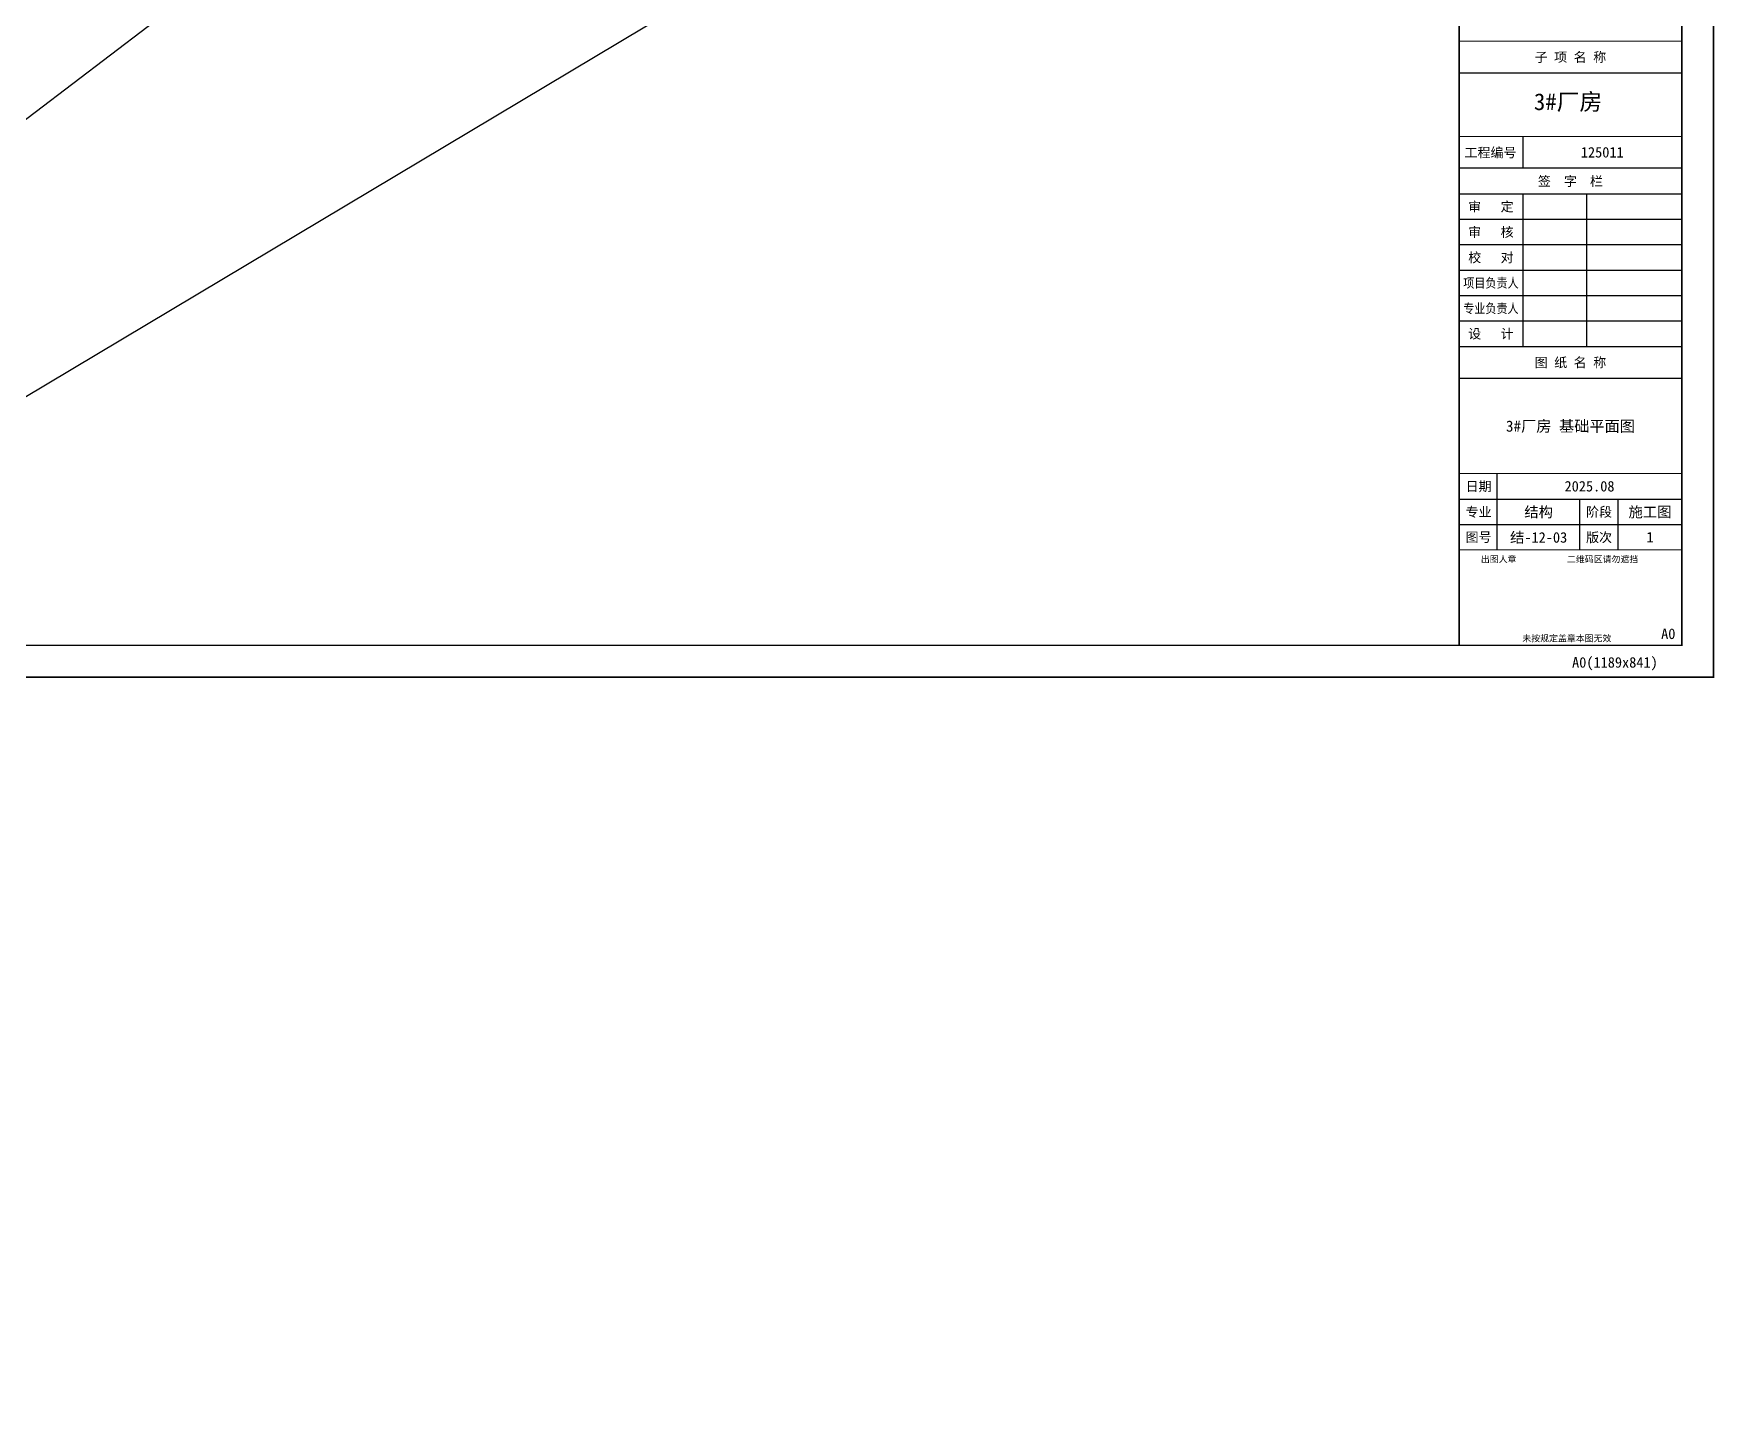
# Model space of a CAD drawing. Extents: x -1201378 to 2367219, y -619313 to 244905.
# Drawn here: x -144210 to -64954, y -330728 to -265752 of the extents above; entities that cross this region are included whole.
import ezdxf
from ezdxf.enums import TextEntityAlignment as Align

# ---------------------------------------------------------------- set-up
doc = ezdxf.new("R2010")
doc.units = 0
doc.header["$LTSCALE"] = 1000
doc.layers.get('0').update_dxf_attribs({"linetype": 'CONTINUOUS'})
doc.layers.get('Defpoints').update_dxf_attribs({"linetype": 'CONTINUOUS'})
doc.layers.add('0-cxFrame', color=155, linetype='CONTINUOUS')
doc.layers.add('建-文字', color=7, linetype='CONTINUOUS')
doc.layers.add('0-cxText', color=131, linetype='CONTINUOUS', lineweight=25)
doc.styles.add('cx_biaoti', font='')
doc.styles.add('cx_tuming', font='simhei.ttf')
doc.styles.add('cx_tuqian1', font='')
doc.styles.add('黑体', font='simhei.ttf', dxfattribs={"width": 0.8})
doc.styles.get('cx_biaoti').set_extended_font_data('SimSun')
doc.styles.get('cx_tuqian1').set_extended_font_data('SimSun')

# ---------------------------------------------------------------- blocks, each defined once
blk = doc.blocks.new('zjcx_lan_qianzi(Dragon)')
for p, q in [((-7000, 4800), (0, 4800)), ((-5000, 4800), (-5000, 0)), ((-3000, 4800), (-3000, 0)), ((-7000, 4000), (0, 4000)), ((-7000, 3200), (0, 3200)), ((-7000, 2400), (0, 2400)), ((-7000, 1600), (0, 1600)), ((-7000, 800), (0, 800))]:
    blk.add_line(p, q)
at = {"const_width": 30}
blk.add_lwpolyline([(-7000, 5600), (0, 5600)], dxfattribs=at)
blk.add_lwpolyline([(-7000, 5600), (0, 5600), (0, 0), (-7000, 0)], close=True, dxfattribs=at)
at = {"style": 'cx_biaoti'}
for s, p in [('签  字  栏', (-3500, 5200)), ('审   定', (-6000, 4400)), ('审   核', (-6000, 3600)), ('校   对', (-6000, 2800)), ('设   计', (-6000, 400))]:
    blk.add_text(s, height=300, dxfattribs=at).set_placement(p, align=Align.MIDDLE)
at = {"style": 'cx_biaoti', "width": 0.85}
for s, p in [('项目负责人', (-6000, 2000)), ('专业负责人', (-6000, 1200))]:
    blk.add_text(s, height=300, dxfattribs=at).set_placement(p, align=Align.MIDDLE)
blk = doc.blocks.new('T-签字(Dragon)')
at = {"layer": '0-cxFrame'}
blk.add_blockref('zjcx_lan_qianzi(Dragon)', (0, 0), dxfattribs=at)
blk = doc.blocks.new('zjcx_lan_tuming(Dragon)')
for p, q in [((-7000, 8400), (0, 8400)), ((-5800, 3000), (-5800, 5400)), ((-7000, 4600), (0, 4600)), ((-3200, 3000), (-3200, 4600)), ((-2000, 3000), (-2000, 4600)), ((-7000, 3800), (0, 3800))]:
    blk.add_line(p, q)
at = {"const_width": 30}
for points in [[(-7000, 9400), (0, 9400)], [(-7000, 5400), (0, 5400)], [(-7000, 3000), (0, 3000)], [(-7000, 0), (0, 0)]]:
    blk.add_lwpolyline(points, dxfattribs=at)
blk.add_lwpolyline([(-7000, 9400), (0, 9400), (0, 0), (-7000, 0)], close=True)
at = {"style": 'cx_biaoti'}
for s, p in [('图 纸 名 称', (-3500, 8900)), ('日期', (-6388, 5000)), ('专业', (-6388, 4200)), ('阶段', (-2600, 4200)), ('图号', (-6388, 3400)), ('版次', (-2600, 3400))]:
    blk.add_text(s, height=300, dxfattribs=at).set_placement(p, align=Align.MIDDLE)
for s, p in [('出图人章', (-6316, 2607)), ('二维码区请勿遮挡', (-3609, 2607)), ('未按规定盖章本图无效', (-5013, 120))]:
    blk.add_text(s, height=200, dxfattribs=at).set_placement(p)
blk = doc.blocks.new('T-图签(Dragon)')
blk.add_blockref('zjcx_lan_tuming(Dragon)', (0, 0))
at = {"color": 3, "style": 'cx_biaoti'}
for s, p in [('2025.08', (-2900, 5000)), ('施工图', (-1000, 4200))]:
    blk.add_text(s, height=330, dxfattribs=at).set_placement(p, align=Align.MIDDLE)
blk = doc.blocks.new('zjcx_lan_xiangmu(Dragon)')
for p, q in [((-7000, 9000), (0, 9000)), ((-7000, 6000), (0, 6000)), ((-7000, 3000), (0, 3000)), ((-5000, 1000), (-5000, 0))]:
    blk.add_line(p, q)
at = {"const_width": 30}
for points in [[(-7000, 10000), (0, 10000)], [(-7000, 7000), (0, 7000)], [(-7000, 7000), (0, 7000)], [(-7000, 4000), (0, 4000)], [(-7000, 4000), (0, 4000)], [(-7000, 1000), (0, 1000)], [(-7000, 0), (0, 0)]]:
    blk.add_lwpolyline(points, dxfattribs=at)
blk.add_lwpolyline([(-7000, 10000), (0, 10000), (0, 0), (-7000, 0)], close=True)
at = {"style": 'cx_biaoti'}
for s, p in [('建 设 单 位', (-3500, 9500)), ('项 目 名 称', (-3500, 6500)), ('子 项 名 称', (-3500, 3500)), ('工程编号', (-6013, 500))]:
    blk.add_text(s, height=300, dxfattribs=at).set_placement(p, align=Align.MIDDLE)
blk = doc.blocks.new('T-项目(Dragon)')
blk.add_blockref('zjcx_lan_xiangmu(Dragon)', (0, 0))
at = {"color": 3, "style": 'cx_tuming'}
for s, height, p in [('嘉兴世赫建达智能装备有限公司', 330, (-6816, 7901)), ('年产500套智能装备建设项目 ', 350, (-6638, 4859))]:
    blk.add_text(s, height=height, dxfattribs=at).set_placement(p)
blk = doc.blocks.new('zjcx_T0(Dragon)')
at = {"layer": '0-cxFrame', "const_width": 50}
blk.add_lwpolyline([(0, 82100), (-7000, 82100), (-7000, 0), (0, 0)], close=True, dxfattribs=at)
at = {"layer": '0-cxFrame'}
for name, p in [('T-项目(Dragon)', (0, 15000)), ('T-签字(Dragon)', (0, 9400)), ('T-图签(Dragon)', (0, 0))]:
    blk.add_blockref(name, p, dxfattribs=at)
blk = doc.blocks.new('TK22.A0 L(Dragon)')
at = {"layer": '0-cxFrame', "color": 7, "const_width": 0.5}
blk.add_lwpolyline([(0, 0), (-1486, 0), (-1486, 841), (0, 841)], close=True, dxfattribs=at)
at = {"layer": '0-cxFrame', "const_width": 0.5}
for points in [[(-80, 10), (-1466, 10), (-1466, 831), (-80, 831)], [(-10, 10), (-80, 10), (-80, 831), (-10, 831)]]:
    blk.add_lwpolyline(points, close=True, dxfattribs=at)
at = {"layer": '0-cxFrame', "xscale": 0.009999999999999998, "yscale": 0.009999999999999998, "zscale": 0.009999999999999998}
blk.add_blockref('zjcx_T0(Dragon)', (-10, 10), dxfattribs=at)
at = {"style": '黑体', "flags": 4}
blk.add_attdef('图幅', text='', height=3.3, dxfattribs=at).set_placement((-40, 3), align=Align.RIGHT)
at = {"layer": '0-cxFrame', "style": '黑体'}
blk.add_text('(1189x841)', height=3.3, dxfattribs=at).set_placement((-40, 3))
at = {"layer": '0-cxText', "flags": 4}
for tag, height, style, p in [('建设单位', 3.5, 'cx_tuming', (-45, 240)), ('项目名称', 3.5, 'cx_tuming', (-45, 210)), ('子项名称', 3.5, 'cx_tuming', (-45, 180)), ('工程编号', 3.3, 'cx_tuqian1', (-35, 165)), ('图名1', 3.5, 'cx_tuming', (-45, 87)), ('图名2', 3.5, 'cx_tuming', (-45, 79)), ('图名3', 3.5, 'cx_tuming', (-45, 71)), ('出图日期', 3.3, 'cx_tuqian1', (-39, 60)), ('专业', 3.3, 'cx_tuqian1', (-55, 52)), ('图号', 3.3, 'cx_tuqian1', (-55, 44)), ('版次', 3.3, 'cx_tuqian1', (-20, 44))]:
    blk.add_attdef(tag, text='', height=height, dxfattribs=dict(at, style=style)).set_placement(p, align=Align.MIDDLE)
at = {"layer": 'Defpoints', "color": 6, "flags": 4}
for tag, height, style, p in [('tufu', 3.3, '黑体', (-12, 12)), ('dwfname', 4, 'cx_tuqian1', (-80, 3))]:
    blk.add_attdef(tag, text='', height=height, dxfattribs=dict(at, style=style)).set_placement(p, align=Align.RIGHT)

msp = doc.modelspace()

# ---------------------------------------------------------------- linework, layer by layer
at = {"layer": 'Defpoints', "color": 1}
for p, q in [((-99008.5, -255648.2), (-224626.9, -330727.7)), ((-224626.9, -330727.7), (-126008.5, -255648.2))]:
    msp.add_line(p, q, dxfattribs=at)

# ---------------------------------------------------------------- block references
at = {"layer": '0-cxFrame'}
ref = msp.add_blockref('TK22.A0 L(Dragon)', (-64991.7, -296102.2), dxfattribs=dict(at, xscale=150, yscale=150, zscale=150))
ref.add_attrib('图名2', '3#厂房 基础平面图', dxfattribs={"layer": '0-cxText', "height": 525, "style": 'cx_tuming'}).set_placement((-71741.7, -284252.2), align=Align.MIDDLE)
ref.add_attrib('工程编号', '125011', dxfattribs={"layer": '0-cxText', "height": 495, "style": 'cx_tuqian1'}).set_placement((-70241.7, -271352.2), align=Align.MIDDLE)
ref.add_attrib('图号', '结-12-03', dxfattribs={"layer": '0-cxText', "height": 495, "style": 'cx_tuqian1'}).set_placement((-73241.7, -289502.2), align=Align.MIDDLE)
ref.add_attrib('版次', '1', dxfattribs={"layer": '0-cxText', "height": 495, "style": 'cx_tuqian1'}).set_placement((-67991.7, -289502.2), align=Align.MIDDLE)
ref.add_attrib('专业', '结构', dxfattribs={"layer": '0-cxText', "height": 495, "style": 'cx_tuqian1'}).set_placement((-73241.7, -288302.2), align=Align.MIDDLE)
ref.add_attrib('图幅', 'A0', dxfattribs={"layer": '0', "height": 495, "style": '黑体'}).set_placement((-70991.7, -295652.2), align=Align.RIGHT)
ref.add_attrib('tufu', 'A0', dxfattribs={"layer": 'Defpoints', "color": 6, "height": 495, "style": '黑体'}).set_placement((-66791.7, -294302.2), align=Align.RIGHT)

# ---------------------------------------------------------------- texts
at = {"layer": '建-文字', "style": '黑体'}
msp.add_text('3#厂房', height=788.61, dxfattribs=at).set_placement((-73463.3, -269359.2))

doc.saveas('drawing.dxf')
